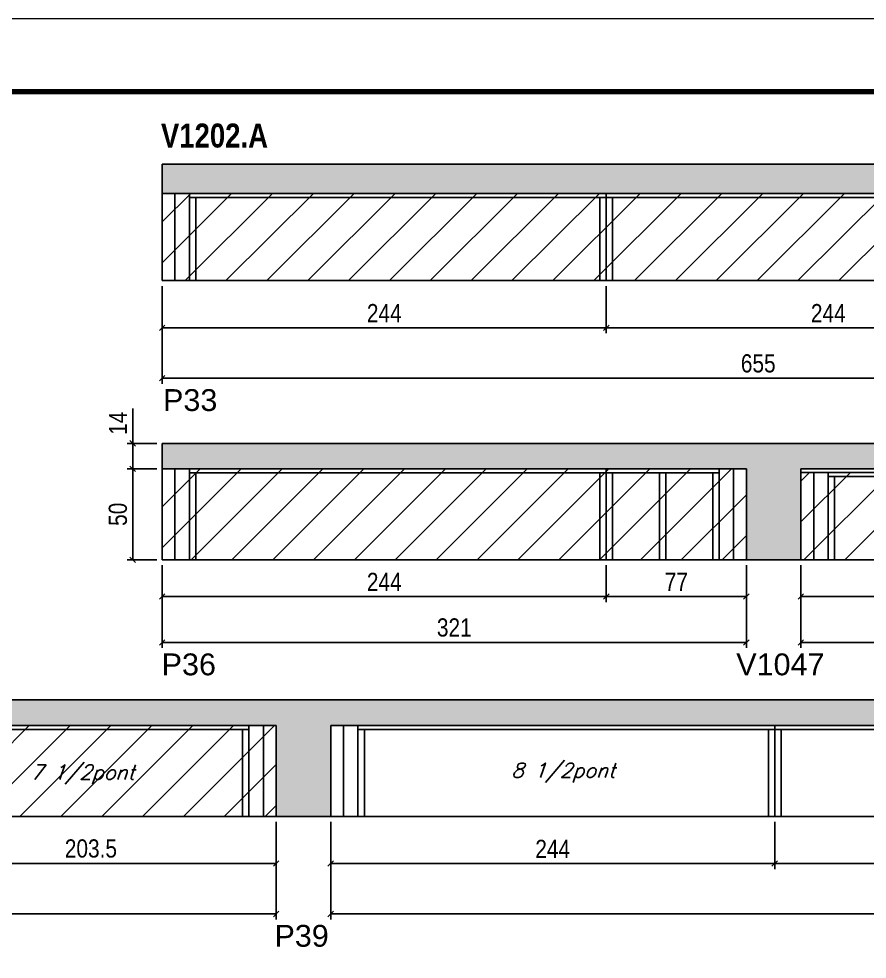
# Model space of a CAD drawing. Extents: x 3309 to 9563, y -2522 to 14608.
# Drawn here: x 8500 to 8966, y 12942 to 13459 of the extents above; entities that cross this region are included whole.
import ezdxf

# ---------------------------------------------------------------- set-up
doc = ezdxf.new("R2010")
doc.units = 0
doc.linetypes.add('DASHED', pattern=[0.75, 0.5, -0.25])
for name, color, linetype in [('5', 5, 'Continuous'), ('COTA', 241, 'Continuous'), ('NOMENCLATURA', 7, 'Continuous'), ('Painéis', 200, 'Continuous'), ('SARR_2.2x7', 40, 'Continuous'), ('SARR_3.5x7', 81, 'Continuous'), ('texto', 7, 'Continuous')]:
    doc.layers.add(name, color=color, linetype=linetype)
for name, color, linetype, lineweight in [('Folhas', 255, 'Continuous', 9), ('Hachura', 251, 'Continuous', 9), ('SARRAFO DE PRESSAO', 251, 'DASHED', 9)]:
    doc.layers.add(name, color=color, linetype=linetype, lineweight=lineweight)
doc.styles.add('COTA TECNICA', font='techl___.ttf', dxfattribs={"height": 10})
doc.styles.add('Romans', font='romans.shx')
doc.styles.get("Standard").update_dxf_attribs({"font": 'arial.ttf'})
doc.styles.add('TECNICA', font='techb___.ttf', dxfattribs={"height": 10})
doc.dimstyles.new('PAINEL', dxfattribs={"dimtxt": 10, "dimasz": 3, "dimexe": 3, "dimexo": 3, "dimgap": 3, "dimtad": 1, "dimdec": 1, "dimzin": 12, "dimdsep": 46, "dimtxsty": 'COTA TECNICA', "dimblk1": 'OBLIQUE', "dimblk2": 'OBLIQUE', "dimsah": 1, "dimcen": 0.9, "dimclrd": 4, "dimclre": 4, "dimclrt": 240, "dimadec": 1, "dimazin": 3, "dimtfac": 1, "dimtdec": 1, "dimtmove": 0, "dimatfit": 3, "dimfxl": 1, "dimtolj": 1, "dimtzin": 12, "dimarcsym": 0})

# ---------------------------------------------------------------- blocks, each defined once
blk = doc.blocks.new('9999999999')
at = {"layer": 'Folhas'}
blk.add_lwpolyline([(98138.98, 34190.21), (99623.98, 34190.21), (99623.98, 35240.21), (98138.98, 35240.21)], close=True, dxfattribs=at)
at = {"layer": 'Folhas', "color": 30, "const_width": 3}
blk.add_lwpolyline([(98213.98, 34230.21), (99583.98, 34230.21), (99583.98, 35200.21), (98213.98, 35200.21)], close=True, dxfattribs=at)
blk = doc.blocks.new('_Oblique')
at = {"color": 0, "linetype": 'ByBlock', "lineweight": -2}
blk.add_line((-0.5, -0.5), (0.5, 0.5), dxfattribs=at)
blk = doc.blocks.new('*D52')
at = {"layer": 'COTA', "color": 4, "linetype": 'ByBlock', "lineweight": -2, "transparency": 16777216}
for p, q in [((8578.69, 13312.35), (8578.69, 13286.43)), ((8822.69, 13312.35), (8822.69, 13286.43)), ((8822.69, 13289.43), (8578.69, 13289.43))]:
    blk.add_line(p, q, dxfattribs=at)
at = {"layer": 'Defpoints', "color": 0, "linetype": 'ByBlock', "transparency": 16777216}
for p in [(8578.69, 13315.35), (8822.69, 13315.35), (8578.69, 13289.43)]:
    blk.add_point(p, dxfattribs=at)
at = {"layer": 'COTA', "color": 4, "linetype": 'ByBlock', "lineweight": -2, "transparency": 16777216, "xscale": 3, "yscale": 3, "zscale": 3, "rotation": 180}
blk.add_blockref('_Oblique', (8578.69, 13289.43), dxfattribs=at)
at = {"layer": 'COTA', "color": 4, "linetype": 'ByBlock', "lineweight": -2, "transparency": 16777216, "xscale": 3, "yscale": 3, "zscale": 3}
blk.add_blockref('_Oblique', (8822.69, 13289.43), dxfattribs=at)
at = {"layer": 'COTA', "color": 240, "linetype": 'ByBlock', "transparency": 16777216, "insert": (8700.69, 13297.5), "char_height": 10, "attachment_point": 5, "style": 'COTA TECNICA'}
blk.add_mtext('\\A1;244', dxfattribs=at)
blk = doc.blocks.new('*D68')
at = {"layer": 'COTA', "color": 4, "linetype": 'ByBlock', "lineweight": -2, "transparency": 16777216}
for p, q in [((8578.69, 13312.35), (8578.69, 13258.72)), ((9233.69, 13312.35), (9233.69, 13258.72)), ((9233.69, 13261.72), (8578.69, 13261.72))]:
    blk.add_line(p, q, dxfattribs=at)
at = {"layer": 'Defpoints', "color": 0, "linetype": 'ByBlock', "transparency": 16777216}
for p in [(8578.69, 13315.35), (9233.69, 13315.35), (8578.69, 13261.72)]:
    blk.add_point(p, dxfattribs=at)
at = {"layer": 'COTA', "color": 4, "linetype": 'ByBlock', "lineweight": -2, "transparency": 16777216, "xscale": 3, "yscale": 3, "zscale": 3, "rotation": 180}
blk.add_blockref('_Oblique', (8578.69, 13261.72), dxfattribs=at)
at = {"layer": 'COTA', "color": 4, "linetype": 'ByBlock', "lineweight": -2, "transparency": 16777216, "xscale": 3, "yscale": 3, "zscale": 3}
blk.add_blockref('_Oblique', (9233.69, 13261.72), dxfattribs=at)
at = {"layer": 'COTA', "color": 240, "linetype": 'ByBlock', "transparency": 16777216, "insert": (8906.19, 13269.83), "char_height": 10, "attachment_point": 5, "style": 'COTA TECNICA'}
blk.add_mtext('\\A1;655', dxfattribs=at)
blk = doc.blocks.new('*D53')
at = {"layer": 'COTA', "color": 4, "lineweight": -2, "transparency": 16777216}
for p, q in [((8822.69, 13312.35), (8822.69, 13286.43)), ((9066.69, 13312.35), (9066.69, 13286.43)), ((8822.69, 13289.43), (9066.69, 13289.43))]:
    blk.add_line(p, q, dxfattribs=at)
at = {"layer": 'Defpoints', "color": 0, "transparency": 16777216}
for p in [(8822.69, 13315.35, 0), (9066.69, 13315.35, 0), (9066.69, 13289.43)]:
    blk.add_point(p, dxfattribs=at)
at = {"layer": 'COTA', "color": 4, "lineweight": -2, "transparency": 16777216, "xscale": 3, "yscale": 3, "zscale": 3, "rotation": 180}
blk.add_blockref('_Oblique', (8822.69, 13289.43), dxfattribs=at)
at = {"layer": 'COTA', "color": 4, "lineweight": -2, "transparency": 16777216, "xscale": 3, "yscale": 3, "zscale": 3}
blk.add_blockref('_Oblique', (9066.69, 13289.43), dxfattribs=at)
at = {"layer": 'COTA', "color": 240, "transparency": 16777216, "insert": (8944.69, 13297.5), "char_height": 10, "attachment_point": 5, "style": 'COTA TECNICA'}
blk.add_mtext('\\A1;244', dxfattribs=at)
blk = doc.blocks.new('*D72')
at = {"layer": 'COTA', "color": 4, "linetype": 'ByBlock', "lineweight": -2, "transparency": 16777216}
for p, q in [((8578.69, 13158.93), (8578.69, 13113.44)), ((8899.65, 13158.93), (8899.65, 13113.44)), ((8899.65, 13116.44), (8578.69, 13116.44))]:
    blk.add_line(p, q, dxfattribs=at)
at = {"layer": 'Defpoints', "color": 0, "linetype": 'ByBlock', "transparency": 16777216}
for p in [(8578.69, 13161.93), (8899.65, 13161.93), (8578.69, 13116.44)]:
    blk.add_point(p, dxfattribs=at)
at = {"layer": 'COTA', "color": 4, "linetype": 'ByBlock', "lineweight": -2, "transparency": 16777216, "xscale": 3, "yscale": 3, "zscale": 3, "rotation": 180}
blk.add_blockref('_Oblique', (8578.69, 13116.44), dxfattribs=at)
at = {"layer": 'COTA', "color": 4, "linetype": 'ByBlock', "lineweight": -2, "transparency": 16777216, "xscale": 3, "yscale": 3, "zscale": 3}
blk.add_blockref('_Oblique', (8899.65, 13116.44), dxfattribs=at)
at = {"layer": 'COTA', "color": 240, "linetype": 'ByBlock', "transparency": 16777216, "insert": (8739.17, 13124.66), "char_height": 10, "attachment_point": 5, "style": 'COTA TECNICA'}
blk.add_mtext('\\A1;321', dxfattribs=at)
blk = doc.blocks.new('*D73')
at = {"layer": 'COTA', "color": 4, "lineweight": -2, "transparency": 16777216}
for p, q in [((8578.69, 13158.93), (8578.69, 13138.69)), ((8822.69, 13158.93), (8822.69, 13138.69)), ((8578.69, 13141.69), (8822.69, 13141.69))]:
    blk.add_line(p, q, dxfattribs=at)
at = {"layer": 'Defpoints', "color": 0, "transparency": 16777216}
for p in [(8578.69, 13161.93), (8822.69, 13161.93), (8822.69, 13141.69)]:
    blk.add_point(p, dxfattribs=at)
at = {"layer": 'COTA', "color": 4, "lineweight": -2, "transparency": 16777216, "xscale": 3, "yscale": 3, "zscale": 3, "rotation": 180}
blk.add_blockref('_Oblique', (8578.69, 13141.69), dxfattribs=at)
at = {"layer": 'COTA', "color": 4, "lineweight": -2, "transparency": 16777216, "xscale": 3, "yscale": 3, "zscale": 3}
blk.add_blockref('_Oblique', (8822.69, 13141.69), dxfattribs=at)
at = {"layer": 'COTA', "color": 240, "transparency": 16777216, "insert": (8700.69, 13149.76), "char_height": 10, "attachment_point": 5, "style": 'COTA TECNICA'}
blk.add_mtext('\\A1;244', dxfattribs=at)
blk = doc.blocks.new('*D74')
at = {"layer": 'COTA', "color": 4, "lineweight": -2, "transparency": 16777216}
for p, q in [((8822.69, 13158.93), (8822.69, 13138.69)), ((8899.65, 13158.93), (8899.65, 13138.69)), ((8822.69, 13141.69), (8899.65, 13141.69))]:
    blk.add_line(p, q, dxfattribs=at)
at = {"layer": 'Defpoints', "color": 0, "transparency": 16777216}
for p in [(8822.69, 13161.93), (8899.65, 13161.93), (8899.65, 13141.69)]:
    blk.add_point(p, dxfattribs=at)
at = {"layer": 'COTA', "color": 4, "lineweight": -2, "transparency": 16777216, "xscale": 3, "yscale": 3, "zscale": 3, "rotation": 180}
blk.add_blockref('_Oblique', (8822.69, 13141.69), dxfattribs=at)
at = {"layer": 'COTA', "color": 4, "lineweight": -2, "transparency": 16777216, "xscale": 3, "yscale": 3, "zscale": 3}
blk.add_blockref('_Oblique', (8899.65, 13141.69), dxfattribs=at)
at = {"layer": 'COTA', "color": 240, "transparency": 16777216, "insert": (8861.17, 13149.76), "char_height": 10, "attachment_point": 5, "style": 'COTA TECNICA'}
blk.add_mtext('\\A1;77', dxfattribs=at)
blk = doc.blocks.new('*D75')
at = {"layer": 'COTA', "color": 4, "linetype": 'ByBlock', "lineweight": -2, "transparency": 16777216}
for p, q in [((8929.65, 13158.93), (8929.65, 13113.44)), ((9272.12, 13158.93), (9272.12, 13113.44)), ((9272.12, 13116.44), (8929.65, 13116.44))]:
    blk.add_line(p, q, dxfattribs=at)
at = {"layer": 'Defpoints', "color": 0, "linetype": 'ByBlock', "transparency": 16777216}
for p in [(8929.65, 13161.93), (9272.12, 13161.93), (8929.65, 13116.44)]:
    blk.add_point(p, dxfattribs=at)
at = {"layer": 'COTA', "color": 4, "linetype": 'ByBlock', "lineweight": -2, "transparency": 16777216, "xscale": 3, "yscale": 3, "zscale": 3, "rotation": 180}
blk.add_blockref('_Oblique', (8929.65, 13116.44), dxfattribs=at)
at = {"layer": 'COTA', "color": 4, "linetype": 'ByBlock', "lineweight": -2, "transparency": 16777216, "xscale": 3, "yscale": 3, "zscale": 3}
blk.add_blockref('_Oblique', (9272.12, 13116.44), dxfattribs=at)
at = {"layer": 'COTA', "color": 240, "linetype": 'ByBlock', "transparency": 16777216, "insert": (9100.88, 13124.66), "char_height": 10, "attachment_point": 5, "style": 'COTA TECNICA'}
blk.add_mtext('\\A1;342.5', dxfattribs=at)
blk = doc.blocks.new('*D76')
at = {"layer": 'COTA', "color": 4, "lineweight": -2, "transparency": 16777216}
for p, q in [((8929.65, 13158.93), (8929.65, 13138.69)), ((9173.65, 13158.93), (9173.65, 13138.69)), ((8929.65, 13141.69), (9173.65, 13141.69))]:
    blk.add_line(p, q, dxfattribs=at)
at = {"layer": 'Defpoints', "color": 0, "transparency": 16777216}
for p in [(8929.65, 13161.93), (9173.65, 13161.93), (9173.65, 13141.69)]:
    blk.add_point(p, dxfattribs=at)
at = {"layer": 'COTA', "color": 4, "lineweight": -2, "transparency": 16777216, "xscale": 3, "yscale": 3, "zscale": 3, "rotation": 180}
blk.add_blockref('_Oblique', (8929.65, 13141.69), dxfattribs=at)
at = {"layer": 'COTA', "color": 4, "lineweight": -2, "transparency": 16777216, "xscale": 3, "yscale": 3, "zscale": 3}
blk.add_blockref('_Oblique', (9173.65, 13141.69), dxfattribs=at)
at = {"layer": 'COTA', "color": 240, "transparency": 16777216, "insert": (9051.65, 13149.76), "char_height": 10, "attachment_point": 5, "style": 'COTA TECNICA'}
blk.add_mtext('\\A1;244', dxfattribs=at)
blk = doc.blocks.new('*D59')
at = {"layer": 'COTA', "color": 4, "lineweight": -2, "transparency": 16777216}
for p, q in [((8575.69, 13211.93), (8559.46, 13211.93)), ((8562.46, 13211.93), (8562.46, 13161.93)), ((8575.69, 13161.93), (8559.46, 13161.93))]:
    blk.add_line(p, q, dxfattribs=at)
at = {"layer": 'Defpoints', "color": 0, "transparency": 16777216}
for p in [(8578.69, 13211.93, 0), (8562.46, 13161.93), (8578.69, 13161.93, 0)]:
    blk.add_point(p, dxfattribs=at)
at = {"layer": 'COTA', "color": 4, "lineweight": -2, "transparency": 16777216, "xscale": 3, "yscale": 3, "zscale": 3}
for p, rotation in [((8562.46, 13211.93), 90), ((8562.46, 13161.93), 270)]:
    blk.add_blockref('_Oblique', p, dxfattribs=dict(at, rotation=rotation))
at = {"layer": 'COTA', "color": 240, "transparency": 16777216, "insert": (8554.35, 13186.93), "char_height": 10, "attachment_point": 5, "rotation": 90, "style": 'COTA TECNICA'}
blk.add_mtext('\\A1;50', dxfattribs=at)
blk = doc.blocks.new('*D60')
at = {"layer": 'COTA', "color": 4, "lineweight": -2, "transparency": 16777216}
for p, q in [((8562.46, 13225.93), (8562.46, 13245.05)), ((8575.69, 13225.93), (8559.46, 13225.93)), ((8562.46, 13211.93), (8562.46, 13225.93)), ((8575.69, 13211.93), (8559.46, 13211.93))]:
    blk.add_line(p, q, dxfattribs=at)
at = {"layer": 'Defpoints', "color": 0, "transparency": 16777216}
for p in [(8562.46, 13225.93), (8578.69, 13225.93, 0), (8578.69, 13211.93, 0)]:
    blk.add_point(p, dxfattribs=at)
at = {"layer": 'COTA', "color": 4, "lineweight": -2, "transparency": 16777216, "xscale": 3, "yscale": 3, "zscale": 3}
for p, rotation in [((8562.46, 13225.93), 90), ((8562.46, 13211.93), 270)]:
    blk.add_blockref('_Oblique', p, dxfattribs=dict(at, rotation=rotation))
at = {"layer": 'COTA', "color": 240, "transparency": 16777216, "insert": (8554.39, 13236.99), "char_height": 10, "attachment_point": 5, "rotation": 90, "style": 'COTA TECNICA'}
blk.add_mtext('\\A1;14', dxfattribs=at)
blk = doc.blocks.new('*D88')
at = {"layer": 'COTA', "color": 4, "linetype": 'ByBlock', "lineweight": -2, "transparency": 16777216}
for p, q in [((8193.74, 13017.86), (8193.74, 12964.24)), ((8641.24, 13017.86), (8641.24, 12964.24)), ((8641.24, 12967.24), (8193.74, 12967.24))]:
    blk.add_line(p, q, dxfattribs=at)
at = {"layer": 'Defpoints', "color": 0, "linetype": 'ByBlock', "transparency": 16777216}
for p in [(8193.74, 13020.86), (8641.24, 13020.86), (8193.74, 12967.24)]:
    blk.add_point(p, dxfattribs=at)
at = {"layer": 'COTA', "color": 4, "linetype": 'ByBlock', "lineweight": -2, "transparency": 16777216, "xscale": 3, "yscale": 3, "zscale": 3, "rotation": 180}
blk.add_blockref('_Oblique', (8193.74, 12967.24), dxfattribs=at)
at = {"layer": 'COTA', "color": 4, "linetype": 'ByBlock', "lineweight": -2, "transparency": 16777216, "xscale": 3, "yscale": 3, "zscale": 3}
blk.add_blockref('_Oblique', (8641.24, 12967.24), dxfattribs=at)
at = {"layer": 'COTA', "color": 240, "linetype": 'ByBlock', "transparency": 16777216, "insert": (8417.49, 12975.35), "char_height": 10, "attachment_point": 5, "style": 'COTA TECNICA'}
blk.add_mtext('\\A1;447.5', dxfattribs=at)
blk = doc.blocks.new('*D87')
at = {"layer": 'COTA', "color": 4, "lineweight": -2, "transparency": 16777216}
for p, q in [((8437.74, 13017.86), (8437.74, 12991.95)), ((8641.24, 13017.86), (8641.24, 12991.95)), ((8437.74, 12994.95), (8641.24, 12994.95))]:
    blk.add_line(p, q, dxfattribs=at)
at = {"layer": 'Defpoints', "color": 0, "transparency": 16777216}
for p in [(8437.74, 13020.86, 0), (8641.24, 13020.86, 0), (8641.24, 12994.95)]:
    blk.add_point(p, dxfattribs=at)
at = {"layer": 'COTA', "color": 4, "lineweight": -2, "transparency": 16777216, "xscale": 3, "yscale": 3, "zscale": 3, "rotation": 180}
blk.add_blockref('_Oblique', (8437.74, 12994.95), dxfattribs=at)
at = {"layer": 'COTA', "color": 4, "lineweight": -2, "transparency": 16777216, "xscale": 3, "yscale": 3, "zscale": 3}
blk.add_blockref('_Oblique', (8641.24, 12994.95), dxfattribs=at)
at = {"layer": 'COTA', "color": 240, "transparency": 16777216, "insert": (8539.49, 13003.17), "char_height": 10, "attachment_point": 5, "style": 'COTA TECNICA'}
blk.add_mtext('\\A1;203.5', dxfattribs=at)
blk = doc.blocks.new('*D2474')
at = {"layer": 'COTA', "color": 4, "linetype": 'ByBlock', "lineweight": -2, "transparency": 16777216}
for p, q in [((8671.24, 13017.86), (8671.24, 12991.95)), ((8915.24, 13017.86), (8915.24, 12991.95)), ((8915.24, 12994.95), (8671.24, 12994.95))]:
    blk.add_line(p, q, dxfattribs=at)
at = {"layer": 'Defpoints', "color": 0, "linetype": 'ByBlock', "transparency": 16777216}
for p in [(8671.24, 13020.86), (8915.24, 13020.86), (8671.24, 12994.95)]:
    blk.add_point(p, dxfattribs=at)
at = {"layer": 'COTA', "color": 4, "linetype": 'ByBlock', "lineweight": -2, "transparency": 16777216, "xscale": 3, "yscale": 3, "zscale": 3, "rotation": 180}
blk.add_blockref('_Oblique', (8671.24, 12994.95), dxfattribs=at)
at = {"layer": 'COTA', "color": 4, "linetype": 'ByBlock', "lineweight": -2, "transparency": 16777216, "xscale": 3, "yscale": 3, "zscale": 3}
blk.add_blockref('_Oblique', (8915.24, 12994.95), dxfattribs=at)
at = {"layer": 'COTA', "color": 240, "linetype": 'ByBlock', "transparency": 16777216, "insert": (8793.24, 13003.02), "char_height": 10, "attachment_point": 5, "style": 'COTA TECNICA'}
blk.add_mtext('\\A1;244', dxfattribs=at)
blk = doc.blocks.new('*D2477')
at = {"layer": 'COTA', "color": 4, "linetype": 'ByBlock', "lineweight": -2, "transparency": 16777216}
for p, q in [((8671.24, 13017.86), (8671.24, 12964.24)), ((9324.24, 13017.86), (9324.24, 12964.24)), ((9324.24, 12967.24), (8671.24, 12967.24))]:
    blk.add_line(p, q, dxfattribs=at)
at = {"layer": 'Defpoints', "color": 0, "linetype": 'ByBlock', "transparency": 16777216}
for p in [(8671.24, 13020.86), (9324.24, 13020.86), (8671.24, 12967.24)]:
    blk.add_point(p, dxfattribs=at)
at = {"layer": 'COTA', "color": 4, "linetype": 'ByBlock', "lineweight": -2, "transparency": 16777216, "xscale": 3, "yscale": 3, "zscale": 3, "rotation": 180}
blk.add_blockref('_Oblique', (8671.24, 12967.24), dxfattribs=at)
at = {"layer": 'COTA', "color": 4, "linetype": 'ByBlock', "lineweight": -2, "transparency": 16777216, "xscale": 3, "yscale": 3, "zscale": 3}
blk.add_blockref('_Oblique', (9324.24, 12967.24), dxfattribs=at)
at = {"layer": 'COTA', "color": 240, "linetype": 'ByBlock', "transparency": 16777216, "insert": (8997.74, 12975.46), "char_height": 10, "attachment_point": 5, "style": 'COTA TECNICA'}
blk.add_mtext('\\A1;653', dxfattribs=at)
blk = doc.blocks.new('*D2475')
at = {"layer": 'COTA', "color": 4, "lineweight": -2, "transparency": 16777216}
for p, q in [((8915.24, 13017.86), (8915.24, 12991.95)), ((9159.24, 13017.86), (9159.24, 12991.95)), ((8915.24, 12994.95), (9159.24, 12994.95))]:
    blk.add_line(p, q, dxfattribs=at)
at = {"layer": 'Defpoints', "color": 0, "transparency": 16777216}
for p in [(8915.24, 13020.86, 0), (9159.24, 13020.86, 0), (9159.24, 12994.95)]:
    blk.add_point(p, dxfattribs=at)
at = {"layer": 'COTA', "color": 4, "lineweight": -2, "transparency": 16777216, "xscale": 3, "yscale": 3, "zscale": 3, "rotation": 180}
blk.add_blockref('_Oblique', (8915.24, 12994.95), dxfattribs=at)
at = {"layer": 'COTA', "color": 4, "lineweight": -2, "transparency": 16777216, "xscale": 3, "yscale": 3, "zscale": 3}
blk.add_blockref('_Oblique', (9159.24, 12994.95), dxfattribs=at)
at = {"layer": 'COTA', "color": 240, "transparency": 16777216, "insert": (9037.24, 13003.02), "char_height": 10, "attachment_point": 5, "style": 'COTA TECNICA'}
blk.add_mtext('\\A1;244', dxfattribs=at)

msp = doc.modelspace()

# ---------------------------------------------------------------- hatches: boundary and pattern name
at = {"layer": 'COTA'}
h = msp.add_hatch(dxfattribs=at)
h.set_pattern_fill('AR-CONC', color=256, scale=0.03)
h.set_pattern_definition([(50, (1651.9506, 103.3395), (5.4655401, -0.4781726), [0.5715, -6.2865]), (355, (1651.9506, 103.3395), (-1.0573026, 5.7317054), [0.4572, -5.0292175]), (100.451445, (1652.406, 103.2996), (4.4082374, 5.2535326), [0.4857003, -5.3427073]), (46.1842, (1651.9506, 104.8635), (8.1323712, -1.2612698), [0.85725, -9.42975]), (96.63556, (1652.628, 104.758), (7.122124, 7.4227837), [0.7285507, -8.0140682]), (351.18415, (1651.951, 104.8635), (7.122124, 7.4227837), [0.685799, -7.543792]), (21, (1652.7126, 104.4825), (4.5484317, -3.067956), [0.5715, -6.2865]), (326, (1652.7126, 104.4825), (1.8540609, 5.525639), [0.4572, -5.0292]), (71.451445, (1653.0916, 104.227), (6.4024926, 2.457683), [0.4857003, -5.3426981]), (37.5, (1651.9506, 103.3395), (0.0926581, 2.53665117), [0, -4.96824, 0, -5.1054, 0, -5.04825]), (7.5, (1651.9506, 103.3395), (2.00458988, 3.00541724), [0, -2.91084, 0, -4.85394, 0, -1.92405]), (327.5, (1650.2514, 103.3395), (4.06771786, -0.17186232), [0, -1.905, 0, -5.9436, 0, -7.8867]), (317.5, (1649.4894, 103.3395), (4.44387544, 0.7627947), [0, -2.4765, 0, -3.94716, 0, -5.6007])])
h.paths.add_polyline_path([(9233.69, 13363.35), (9233.69, 13379.35), (8578.69, 13379.35), (8578.69, 13363.35)])
h = msp.add_hatch(dxfattribs=at)
h.set_pattern_fill('AR-CONC', color=256, scale=0.03)
h.set_pattern_definition([(50, (4768.5, 1202.8185), (5.46554, -0.4781726), [0.5715, -6.2865]), (355, (4768.5, 1202.8185), (-1.0573026, 5.7317054), [0.4572, -5.0292175]), (100.451445, (4768.9555, 1202.7787), (4.4082374, 5.2535326), [0.4857003, -5.3427073]), (46.1842, (4768.5, 1204.3425), (8.1323712, -1.26127), [0.85725, -9.42975]), (96.63556, (4769.178, 1204.2374), (7.122124, 7.4227837), [0.7285507, -8.014068]), (351.18415, (4768.5, 1204.3425), (7.122124, 7.422784), [0.685799, -7.543792]), (21, (4769.262, 1203.9615), (4.5484317, -3.067956), [0.5715, -6.2865]), (326, (4769.262, 1203.9615), (1.8540609, 5.525639), [0.4572, -5.0292]), (71.451445, (4769.641, 1203.706), (6.4024926, 2.457683), [0.4857003, -5.3426981]), (37.5, (4768.5, 1202.8185), (0.0926581, 2.53665117), [0, -4.96824, 0, -5.1054, 0, -5.04825]), (7.5, (4768.5, 1202.8185), (2.0045899, 3.00541724), [0, -2.91084, 0, -4.85394, 0, -1.92405]), (327.5, (4766.8007, 1202.8185), (4.06771786, -0.17186232), [0, -1.905, 0, -5.9436, 0, -7.8867]), (317.5, (4766.0387, 1202.8185), (4.4438754, 0.7627947), [0, -2.4765, 0, -3.94716, 0, -5.6007])])
h.paths.add_polyline_path([(8899.65, 13161.93), (8929.65, 13161.93), (8929.65, 13211.93), (9272.12, 13211.93), (9272.12, 13225.93), (8578.69, 13225.93), (8578.69, 13211.93), (8899.65, 13211.93)])
h = msp.add_hatch(dxfattribs=at)
h.set_pattern_fill('AR-CONC', color=256, scale=0.03)
h.set_pattern_definition([(50, (0, 16.3658), (5.4655401, -0.4781726), [0.5715, -6.2865]), (355, (0, 16.366), (-1.0573026, 5.7317054), [0.4572, -5.0292175]), (100.451445, (0.4555, 16.326), (4.4082374, 5.2535326), [0.4857003, -5.3427073]), (46.1842, (0, 17.89), (8.1323712, -1.2612698), [0.85725, -9.42975]), (96.63556, (0.678, 17.785), (7.122124, 7.4227837), [0.7285507, -8.0140682]), (351.18415, (0, 17.89), (7.122124, 7.4227837), [0.685799, -7.543792]), (21, (0.762, 17.5088), (4.5484317, -3.067956), [0.5715, -6.2865]), (326, (0.762, 17.509), (1.8540609, 5.525639), [0.4572, -5.0292]), (71.451445, (1.141, 17.253), (6.4024926, 2.457683), [0.4857003, -5.3426981]), (37.5, (0, 16.3658), (0.0926581, 2.53665117), [0, -4.96824, 0, -5.1054, 0, -5.04825]), (7.5, (0, 16.3658), (2.00458988, 3.00541724), [0, -2.91084, 0, -4.85394, 0, -1.92405]), (327.5, (-1.6993, 16.3658), (4.06771786, -0.17186232), [0, -1.905, 0, -5.9436, 0, -7.8867]), (317.5, (-2.4613, 16.3658), (4.44387544, 0.7627947), [0, -2.4765, 0, -3.94716, 0, -5.6007])])
h.paths.add_polyline_path([(8641.24, 13020.86), (8671.24, 13020.86), (8671.24, 13070.86), (9324.24, 13070.86), (9324.24, 13084.86), (8193.74, 13084.86), (8193.74, 13070.86), (8641.24, 13070.86)])
at = {"layer": 'Hachura'}
h = msp.add_hatch(dxfattribs=at)
h.set_pattern_fill('ANSI31', color=256, scale=5)
h.set_pattern_definition([(45, (0, 9.447), (-11.22532, 11.22532), [])])
h.paths.add_polyline_path([(8578.69, 13363.35), (8578.69, 13315.35), (8822.69, 13315.35), (8822.69, 13363.35)])
h.paths.add_polyline_path([(8822.69, 13363.35), (8822.69, 13315.35), (9066.69, 13315.35), (9066.69, 13363.35)])
h.paths.add_polyline_path([(9066.69, 13363.35), (9066.69, 13315.35), (9233.69, 13315.35), (9233.69, 13363.35)])
h = msp.add_hatch(dxfattribs=at)
h.set_pattern_fill('ANSI31', color=256, scale=5)
h.set_pattern_definition([(45, (0, 77.293), (-11.22532, 11.22532), [])])
h.paths.add_polyline_path([(8822.69, 13211.93), (8578.69, 13211.93), (8578.69, 13161.93), (8822.69, 13161.93)])
h.paths.add_polyline_path([(8899.65, 13211.93), (8822.69, 13211.93), (8822.69, 13161.93), (8899.65, 13161.93)])
h.paths.add_polyline_path([(9173.65, 13209.93), (8929.65, 13209.93), (8929.65, 13161.93), (9173.65, 13161.93)])
h.paths.add_polyline_path([(9272.12, 13209.93), (9173.65, 13209.93), (9173.65, 13161.93), (9272.12, 13161.93)])
h = msp.add_hatch(dxfattribs=at)
h.set_pattern_fill('ANSI31', color=256, scale=5)
h.set_pattern_definition([(45, (-384.957, 139.176), (-11.22532, 11.22532), [])])
h.paths.add_polyline_path([(8437.74, 13070.86), (8193.74, 13070.86), (8193.74, 13020.86), (8437.74, 13020.86)])
h.paths.add_polyline_path([(8641.24, 13070.86), (8437.74, 13070.86), (8437.74, 13020.86), (8641.24, 13020.86)])

# ---------------------------------------------------------------- linework, layer by layer
at = {"layer": 'COTA'}
for p, q in [((8578.69, 13363.35, 0), (8578.69, 13379.35, 0)), ((8578.69, 13379.35, 0), (9233.69, 13379.35, 0)), ((8578.69, 13225.93, 0), (8578.69, 13211.93, 0)), ((8578.69, 13225.93, 0), (9272.12, 13225.93, 0)), ((8899.65, 13161.93, 0), (8929.65, 13161.93, 0)), ((8193.74, 13084.86, 0), (9324.24, 13084.86, 0)), ((8641.24, 13020.86, 0), (8671.24, 13020.86, 0))]:
    msp.add_line(p, q, dxfattribs=at)
at = {"layer": 'Painéis', "linetype": 'ByBlock'}
for p, q in [((9233.69, 13363.35, 0), (8578.69, 13363.35, 0)), ((8578.69, 13315.35, 0), (8578.69, 13363.35, 0)), ((8822.69, 13315.35, 0), (8822.69, 13363.35, 0)), ((9233.69, 13315.35, 0), (8578.69, 13315.35, 0)), ((8899.65, 13211.93, 0), (8578.69, 13211.93, 0)), ((8578.69, 13161.93, 0), (8578.69, 13211.93, 0)), ((8822.69, 13161.93, 0), (8822.69, 13211.93, 0)), ((8899.65, 13161.93, 0), (8899.65, 13211.93, 0)), ((8929.65, 13161.93, 0), (8929.65, 13211.93, 0)), ((9272.12, 13211.93, 0), (8929.65, 13211.93, 0)), ((9272.12, 13209.93, 0), (8929.65, 13209.93, 0)), ((8899.65, 13161.93, 0), (8578.69, 13161.93, 0)), ((9272.12, 13161.93, 0), (8929.65, 13161.93, 0)), ((8641.24, 13070.86, 0), (8193.74, 13070.86, 0)), ((8641.24, 13020.86, 0), (8641.24, 13070.86, 0)), ((9324.24, 13070.86, 0), (8671.24, 13070.86, 0)), ((8671.24, 13020.86, 0), (8671.24, 13070.86, 0)), ((8915.24, 13020.86, 0), (8915.24, 13070.86, 0)), ((8641.24, 13020.86, 0), (8193.74, 13020.86, 0)), ((9324.24, 13020.86, 0), (8671.24, 13020.86, 0))]:
    msp.add_line(p, q, dxfattribs=at)
at = {"layer": 'SARR_2.2x7', "linetype": 'Continuous'}
for p, q in [((8585.69, 13315.35, 0), (8585.69, 13363.35, 0)), ((8822.69, 13361.15, 0), (8593.69, 13361.15, 0)), ((9066.69, 13361.15, 0), (8822.69, 13361.15, 0)), ((8585.69, 13161.93, 0), (8585.69, 13211.93, 0)), ((8822.69, 13209.73, 0), (8593.69, 13209.73, 0)), ((8884.65, 13209.73, 0), (8822.69, 13209.73, 0)), ((8892.65, 13161.93, 0), (8892.65, 13211.93, 0)), ((8936.65, 13161.93, 0), (8936.65, 13209.93, 0)), ((9173.65, 13207.73, 0), (8944.65, 13207.73, 0)), ((8626.24, 13068.66, 0), (8437.74, 13068.66, 0)), ((8634.24, 13020.86, 0), (8634.24, 13070.86, 0)), ((8678.24, 13020.86, 0), (8678.24, 13070.86, 0)), ((8915.24, 13068.66, 0), (8686.24, 13068.66, 0)), ((9159.24, 13068.66, 0), (8915.24, 13068.66, 0))]:
    msp.add_line(p, q, dxfattribs=at)
at = {"layer": 'SARR_3.5x7'}
for p, q in [((8593.69, 13363.35, 0), (8593.69, 13315.35, 0)), ((8597.19, 13361.15, 0), (8597.19, 13315.35, 0)), ((8819.19, 13361.15, 0), (8819.19, 13315.35, 0)), ((8826.19, 13361.15, 0), (8826.19, 13315.35, 0)), ((8593.69, 13211.93, 0), (8593.69, 13161.93, 0)), ((8597.19, 13209.73, 0), (8597.19, 13161.93, 0)), ((8819.19, 13209.73, 0), (8819.19, 13161.93, 0)), ((8826.19, 13209.73, 0), (8826.19, 13161.93, 0)), ((8851.97, 13209.73, 0), (8851.97, 13161.93, 0)), ((8855.47, 13209.73, 0), (8855.47, 13161.93, 0)), ((8881.15, 13209.73, 0), (8881.15, 13161.93, 0)), ((8884.65, 13211.93, 0), (8884.65, 13161.93, 0)), ((8944.65, 13209.93, 0), (8944.65, 13161.93, 0)), ((8948.15, 13207.73, 0), (8948.15, 13161.93, 0)), ((8622.74, 13068.66, 0), (8622.74, 13020.86, 0)), ((8626.24, 13070.86, 0), (8626.24, 13020.86, 0)), ((8686.24, 13070.86, 0), (8686.24, 13020.86, 0)), ((8689.74, 13068.66, 0), (8689.74, 13020.86, 0)), ((8911.74, 13068.66, 0), (8911.74, 13020.86, 0)), ((8918.74, 13068.66, 0), (8918.74, 13020.86, 0))]:
    msp.add_line(p, q, dxfattribs=at)

# ---------------------------------------------------------------- block references
at = {"layer": 'SARRAFO DE PRESSAO', "color": 6, "linetype": 'ByBlock'}
msp.add_blockref('9999999999', (-90061.11, -21780.92), dxfattribs=at)

# ---------------------------------------------------------------- texts
at = {"layer": '5', "linetype": 'Continuous'}
for s, rotation, p in [('P33', 0, (8579.14, 13243.71, 0)), ('P36', 360, (8578.36, 13098.43, 0)), ('V1047', 360, (8894.12, 13098.43, 0)), ('P39', 0, (8640.37, 12949.23, 0))]:
    msp.add_text(s, height=12, rotation=rotation, dxfattribs=at).set_placement(p)
at = {"layer": 'NOMENCLATURA', "style": 'TECNICA'}
msp.add_text('V1202.A', height=13.2, dxfattribs=at).set_placement((8577.97, 13388.53, 0))
at = {"layer": 'texto', "color": 2, "char_height": 8, "attachment_point": 5, "style": 'Romans'}
for s, insert in [('{\\Q19;\\C256;7 1/2pont}', (8534.99, 13043.86, 0)), ('{\\Q19;\\C256;8 1/2pont}', (8798.99, 13044.86, 0))]:
    msp.add_mtext(s, dxfattribs=dict(at, insert=insert))

# ---------------------------------------------------------------- dimensions: what is measured, and where the dimension line sits
at = {"layer": 'COTA', "linetype": 'ByBlock'}
for base, p1, p2, picture, middle in [((8578.69, 13289.43, 0), (8822.69, 13315.35, 0), (8578.69, 13315.35, 0), '*D52', (8700.69, 13297.5, 0)), ((8671.24, 12994.95, 0), (8915.24, 13020.86, 0), (8671.24, 13020.86, 0), '*D2474', (8793.24, 13003.02, 0))]:
    dim = msp.add_linear_dim(base=base, p1=p1, p2=p2, angle=180, dimstyle='PAINEL', override={"dimtmove": 1}, dxfattribs=at)
    dim.commit()
    dim.dimension.update_dxf_attribs({"geometry": picture, "text_midpoint": middle})
for base, p1, p2, picture, middle in [((8578.69, 13261.72, 0), (9233.69, 13315.35, 0), (8578.69, 13315.35, 0), '*D68', (8906.19, 13269.83, 0)), ((8578.69, 13116.44, 0), (8899.65, 13161.93, 0), (8578.69, 13161.93, 0), '*D72', (8739.17, 13124.66, 0)), ((8929.65, 13116.44, 0), (9272.12, 13161.93, 0), (8929.65, 13161.93, 0), '*D75', (9100.88, 13124.66, 0)), ((8193.74, 12967.24, 0), (8641.24, 13020.86, 0), (8193.74, 13020.86, 0), '*D88', (8417.49, 12975.35, 0)), ((8671.24, 12967.24, 0), (9324.24, 13020.86, 0), (8671.24, 13020.86, 0), '*D2477', (8997.74, 12975.46, 0))]:
    dim = msp.add_linear_dim(base=base, p1=p1, p2=p2, angle=180, dimstyle='PAINEL', dxfattribs=at)
    dim.commit()
    dim.dimension.update_dxf_attribs({"geometry": picture, "text_midpoint": middle})
at = {"layer": 'COTA'}
for base, p1, p2, picture, middle in [((9066.69, 13289.43), (8822.69, 13315.35, 0), (9066.69, 13315.35, 0), '*D53', (8944.69, 13297.5)), ((8822.69, 13141.69, 0), (8578.69, 13161.93, 0), (8822.69, 13161.93, 0), '*D73', (8700.69, 13149.76, 0)), ((9173.65, 13141.69, 0), (8929.65, 13161.93, 0), (9173.65, 13161.93, 0), '*D76', (9051.65, 13149.76, 0)), ((8641.24, 12994.95), (8437.74, 13020.86, 0), (8641.24, 13020.86, 0), '*D87', (8539.49, 13003.17)), ((9159.24, 12994.95), (8915.24, 13020.86, 0), (9159.24, 13020.86, 0), '*D2475', (9037.24, 13003.02))]:
    dim = msp.add_linear_dim(base=base, p1=p1, p2=p2, dimstyle='PAINEL', dxfattribs=at)
    dim.commit()
    dim.dimension.update_dxf_attribs({"geometry": picture, "text_midpoint": middle})
for base, p2, picture, middle in [((8562.46, 13225.93), (8578.69, 13225.93, 0), '*D60', (8554.39, 13236.99)), ((8562.46, 13161.93), (8578.69, 13161.93, 0), '*D59', (8554.35, 13186.93))]:
    dim = msp.add_linear_dim(base=base, p1=(8578.69, 13211.93, 0), p2=p2, angle=90, dimstyle='PAINEL', dxfattribs=at)
    dim.commit()
    dim.dimension.update_dxf_attribs({"geometry": picture, "text_midpoint": middle})
dim = msp.add_linear_dim(base=(8899.65, 13141.69, 0), p1=(8822.69, 13161.93, 0), p2=(8899.65, 13161.93, 0), dimstyle='PAINEL', override={"dimtmove": 1}, dxfattribs=at)
dim.commit()
dim.dimension.update_dxf_attribs({"geometry": '*D74', "text_midpoint": (8861.17, 13149.76, 0)})

doc.saveas('drawing.dxf')
